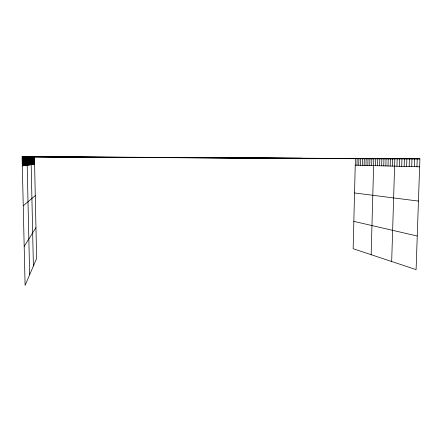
<?xml version="1.0" encoding="UTF-8"?>
<svg xmlns="http://www.w3.org/2000/svg" width="442" height="442" viewBox="0 0 442 442"><rect width="100%" height="100%" fill="white"/><g stroke="black" fill="none" stroke-linecap="round" stroke-linejoin="round"><path stroke-width="0.66" d="M419.9 158.871L355.401 158.717L353.152 248.73L416.093 269.603L419.9 158.871L22.1 156.628L25.089 285.372L36.62 258.498L34.443 156.932L22.1 156.628M356.976 165.197L357.142 158.722M358.733 165.242L358.898 158.728M360.506 165.286L360.678 158.728M362.307 165.336L362.479 158.733M364.131 165.38L364.307 158.739M365.976 165.43L366.158 158.744M367.849 165.479L368.031 158.75M369.744 165.523L369.932 158.75M371.667 165.573L371.855 158.755M371.147 254.697L373.805 158.761L31.001 156.849L33.393 266.018M375.584 165.678L375.777 158.766M377.584 165.728L377.783 158.772M379.612 165.778L379.811 158.777M381.667 165.833L381.871 158.783M383.75 165.888L383.954 158.783M385.86 165.943L386.07 158.788M388.004 165.999L388.214 158.794M390.175 166.054L390.391 158.8M392.374 166.109L392.595 158.805M391.678 261.509L394.833 158.811L26.99 156.75L29.647 274.758M396.944 166.225L397.176 158.816M399.314 166.286L399.546 158.822M401.717 166.352L401.96 158.827M404.159 166.413L404.402 158.833M406.64 166.474L406.889 158.838M409.159 166.54L409.408 158.844M411.712 166.606L411.972 158.855M414.309 166.673L414.574 158.86M416.95 166.739L417.215 158.866M24.183 246.398L35.962 227.669M23.244 205.779L35.272 195.613M22.315 165.883L34.603 164.209M149.203 157.573L167.164 157.446M257.968 158.175L301.72 158.203M34.443 156.932L355.401 158.717M355.241 165.153L419.629 166.811M354.545 192.961L418.447 201.077M353.838 221.376L417.248 236.022M31.371 156.86L31.537 164.623M30.625 156.838L30.802 164.728M30.249 156.833L30.421 164.778M29.863 156.822L30.039 164.827M29.47 156.811L29.653 164.883M29.073 156.799L29.255 164.938M28.669 156.794L28.852 164.993M28.26 156.783L28.443 165.048M27.84 156.772L28.028 165.104M27.421 156.761L27.608 165.159M26.537 156.739L26.73 165.28M26.078 156.728L26.271 165.341M25.614 156.717L25.807 165.407M25.139 156.706L25.338 165.468M24.653 156.695L24.857 165.535M24.161 156.678L24.365 165.601M23.658 156.667L23.868 165.673M23.15 156.656L23.36 165.739M22.63 156.639L22.84 165.811M34.122 156.927L34.283 164.253M33.796 156.921L33.957 164.297M33.465 156.91L33.625 164.341M33.128 156.904L33.288 164.385M32.785 156.893L32.951 164.435M32.437 156.882L32.603 164.479M32.089 156.877L32.255 164.529M31.73 156.866L31.901 164.573"/></g></svg>
